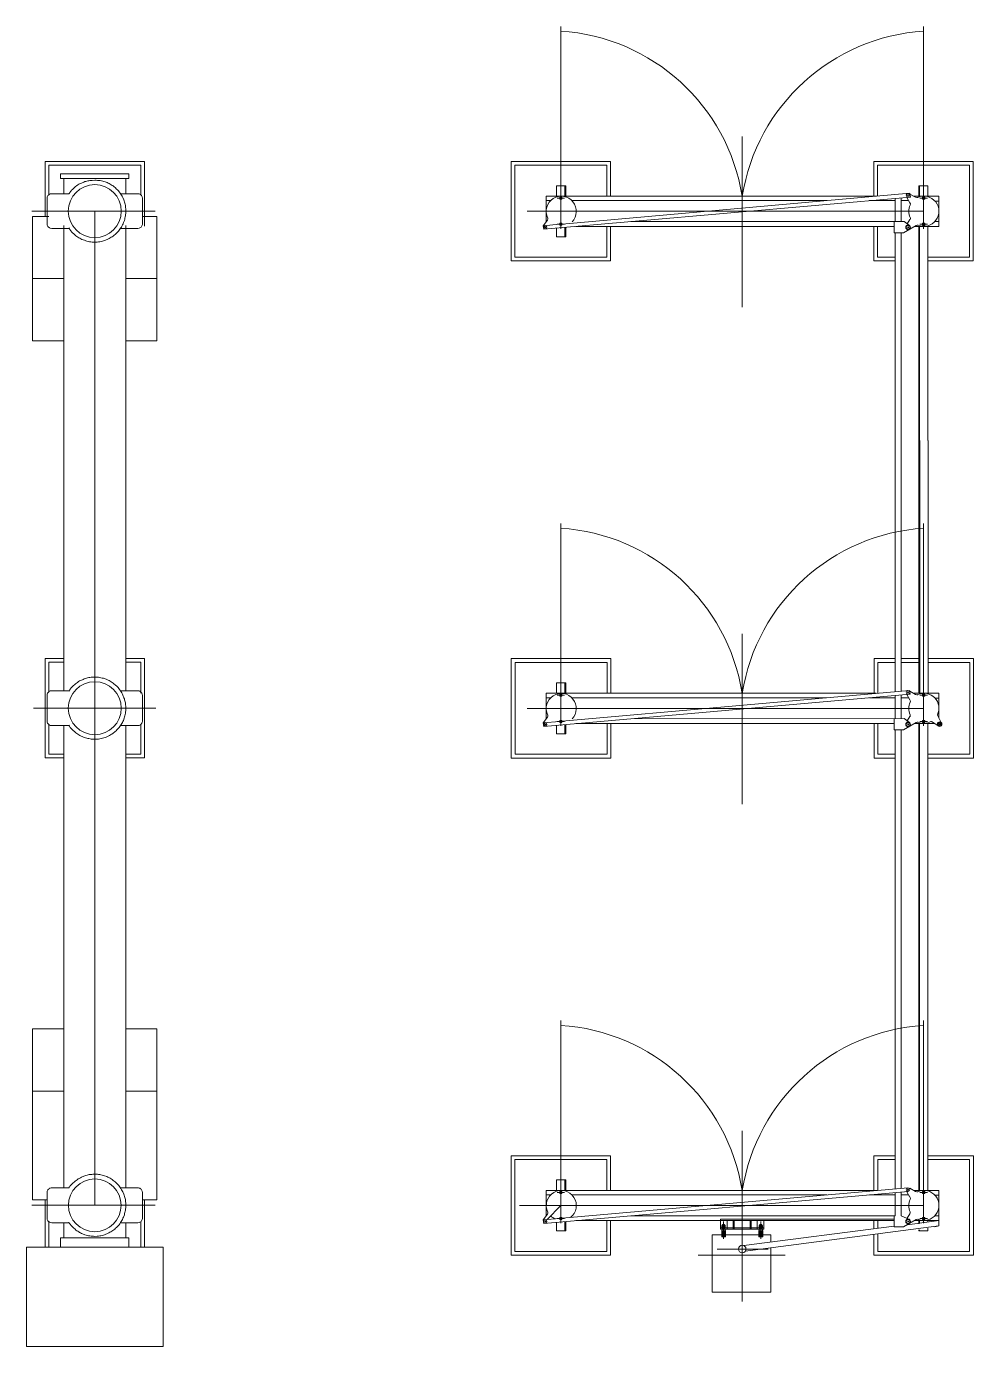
# Model space of a CAD drawing. Header units: metres. Extents: x 252 to 379, y 116 to 201.
# Drawn here: x 338.7 to 346.32, y 127.43 to 138.05 of the extents above; entities that cross this region are included whole.
import ezdxf

# ---------------------------------------------------------------- set-up
doc = ezdxf.new("R2010")
doc.units = ezdxf.units.M
doc.layers.add('KOMPONENTE', color=7, linetype='Continuous', lineweight=5)
doc.layers.add('L-STRUCTUR_SET_A', color=94, linetype='Continuous', lineweight=9)

# ---------------------------------------------------------------- blocks, each defined once
blk = doc.blocks.new('set_2s_1d')
at = {"color": 1, "lineweight": 0}
for p, q in [((24.226, -21.199), (24.226, -21.236)), ((24.776, -21.199), (24.226, -21.199)), ((24.776, -21.236), (24.226, -21.236)), ((24.251, -21.359), (24.251, -21.236)), ((24.251, -21.236), (24.751, -21.236)), ((24.751, -21.236), (24.751, -21.359)), ((24.776, -21.199), (24.776, -21.236)), ((24.297, -21.354), (24.3, -21.35)), ((24.3, -21.35), (24.303, -21.346)), ((24.303, -21.346), (24.306, -21.342)), ((24.306, -21.342), (24.309, -21.339)), ((24.309, -21.339), (24.312, -21.335)), ((24.312, -21.335), (24.315, -21.331)), ((24.315, -21.331), (24.322, -21.324)), ((24.322, -21.324), (24.33, -21.316)), ((24.33, -21.316), (24.338, -21.309)), ((24.338, -21.309), (24.346, -21.302)), ((24.346, -21.302), (24.355, -21.295)), ((24.355, -21.295), (24.364, -21.289)), ((24.364, -21.289), (24.374, -21.283)), ((24.374, -21.283), (24.383, -21.278)), ((24.383, -21.278), (24.393, -21.273)), ((24.393, -21.273), (24.412, -21.265)), ((24.412, -21.265), (24.42, -21.262)), ((24.42, -21.262), (24.428, -21.26)), ((24.428, -21.26), (24.436, -21.258)), ((24.436, -21.258), (24.445, -21.256)), ((24.445, -21.256), (24.453, -21.255)), ((24.453, -21.255), (24.462, -21.253)), ((24.462, -21.253), (24.472, -21.252)), ((24.472, -21.252), (24.481, -21.252)), ((24.481, -21.252), (24.501, -21.251)), ((24.501, -21.251), (24.512, -21.251)), ((24.512, -21.251), (24.523, -21.252)), ((24.523, -21.252), (24.534, -21.253)), ((24.534, -21.253), (24.545, -21.254)), ((24.545, -21.254), (24.555, -21.256)), ((24.555, -21.256), (24.565, -21.258)), ((24.565, -21.258), (24.575, -21.261)), ((24.575, -21.261), (24.584, -21.263)), ((24.584, -21.263), (24.602, -21.27)), ((24.602, -21.27), (24.61, -21.274)), ((24.61, -21.274), (24.618, -21.278)), ((24.618, -21.278), (24.626, -21.282)), ((24.626, -21.282), (24.634, -21.287)), ((24.634, -21.287), (24.641, -21.292)), ((24.641, -21.292), (24.649, -21.297)), ((24.649, -21.297), (24.656, -21.303)), ((24.656, -21.303), (24.664, -21.309)), ((24.664, -21.309), (24.677, -21.322)), ((24.677, -21.322), (24.685, -21.329)), ((24.685, -21.329), (24.691, -21.337)), ((24.691, -21.337), (24.698, -21.345)), ((24.698, -21.345), (24.704, -21.354)), ((24.119, -21.385), (24.117, -21.396)), ((24.117, -21.396), (24.117, -21.576)), ((24.121, -21.379), (24.119, -21.385)), ((24.124, -21.374), (24.121, -21.379)), ((24.128, -21.37), (24.124, -21.374)), ((24.133, -21.366), (24.128, -21.37)), ((24.138, -21.362), (24.133, -21.366)), ((24.143, -21.36), (24.138, -21.362)), ((24.149, -21.359), (24.143, -21.36)), ((24.155, -21.359), (24.149, -21.359)), ((24.294, -21.359), (24.155, -21.359)), ((24.291, -21.362), (24.294, -21.358)), ((24.294, -21.358), (24.297, -21.354)), ((24.704, -21.354), (24.71, -21.362)), ((24.708, -21.359), (24.847, -21.359)), ((24.71, -21.362), (24.716, -21.371)), ((24.716, -21.371), (24.721, -21.38)), ((24.721, -21.38), (24.726, -21.39)), ((24.726, -21.39), (24.734, -21.409)), ((24.734, -21.409), (24.737, -21.417)), ((24.737, -21.417), (24.74, -21.426)), ((24.74, -21.426), (24.743, -21.435)), ((24.743, -21.435), (24.745, -21.444)), ((24.745, -21.444), (24.747, -21.453)), ((24.747, -21.453), (24.748, -21.462)), ((24.847, -21.359), (24.852, -21.359)), ((24.852, -21.359), (24.858, -21.36)), ((24.858, -21.36), (24.864, -21.362)), ((24.864, -21.362), (24.869, -21.366)), ((24.869, -21.366), (24.874, -21.37)), ((24.874, -21.37), (24.878, -21.374)), ((24.878, -21.374), (24.881, -21.379)), ((24.881, -21.379), (24.883, -21.385)), ((24.883, -21.385), (24.885, -21.396)), ((24.885, -21.396), (24.885, -21.576)), ((23.995, -21.499), (24.986, -21.499)), ((24.001, -21.542), (24.001, -22.542)), ((24.001, -21.542), (24.001, -22.542)), ((24.132, -21.542), (24.001, -21.542)), ((24.117, -21.542), (24.001, -21.542)), ((24.744, -21.555), (24.742, -21.565)), ((24.746, -21.546), (24.744, -21.555)), ((24.748, -21.537), (24.746, -21.546)), ((24.748, -21.462), (24.749, -21.471)), ((24.749, -21.527), (24.748, -21.537)), ((24.749, -21.471), (24.75, -21.48)), ((24.75, -21.518), (24.749, -21.527)), ((24.75, -21.48), (24.751, -21.499)), ((24.751, -21.508), (24.75, -21.518)), ((24.751, -21.499), (24.751, -21.508)), ((24.885, -21.542), (25.001, -21.542)), ((25.001, -21.542), (25.001, -22.542)), ((24.117, -21.576), (24.117, -21.601)), ((24.117, -21.601), (24.117, -21.606)), ((24.117, -21.606), (24.119, -21.612)), ((24.119, -21.612), (24.121, -21.618)), ((24.121, -21.618), (24.124, -21.623)), ((24.124, -21.623), (24.128, -21.628)), ((24.128, -21.628), (24.133, -21.632)), ((24.133, -21.632), (24.138, -21.635)), ((24.138, -21.635), (24.143, -21.637)), ((24.143, -21.637), (24.155, -21.639)), ((24.155, -21.639), (24.294, -21.639)), ((24.251, -22.55), (24.251, -21.616)), ((24.297, -21.643), (24.291, -21.635)), ((24.299, -21.647), (24.297, -21.643)), ((24.302, -21.65), (24.299, -21.647)), ((24.305, -21.654), (24.302, -21.65)), ((24.308, -21.658), (24.305, -21.654)), ((24.311, -21.661), (24.308, -21.658)), ((24.314, -21.665), (24.311, -21.661)), ((24.317, -21.668), (24.314, -21.665)), ((24.32, -21.672), (24.317, -21.668)), ((24.691, -21.661), (24.677, -21.676)), ((24.697, -21.653), (24.691, -21.661)), ((24.703, -21.645), (24.697, -21.653)), ((24.709, -21.637), (24.703, -21.645)), ((24.847, -21.639), (24.708, -21.639)), ((24.715, -21.628), (24.709, -21.637)), ((24.72, -21.619), (24.715, -21.628)), ((24.724, -21.61), (24.72, -21.619)), ((24.729, -21.601), (24.724, -21.61)), ((24.733, -21.592), (24.729, -21.601)), ((24.739, -21.574), (24.733, -21.592)), ((24.742, -21.565), (24.739, -21.574)), ((24.751, -21.616), (24.751, -25.359)), ((24.858, -21.637), (24.847, -21.639)), ((24.864, -21.635), (24.858, -21.637)), ((24.869, -21.632), (24.864, -21.635)), ((24.874, -21.628), (24.869, -21.632)), ((24.878, -21.623), (24.874, -21.628)), ((24.881, -21.618), (24.878, -21.623)), ((24.883, -21.612), (24.881, -21.618)), ((24.884, -21.606), (24.883, -21.612)), ((24.885, -21.601), (24.884, -21.606)), ((24.885, -21.576), (24.885, -21.601)), ((24.334, -21.685), (24.32, -21.672)), ((24.341, -21.691), (24.334, -21.685)), ((24.349, -21.697), (24.341, -21.691)), ((24.357, -21.703), (24.349, -21.697)), ((24.365, -21.708), (24.357, -21.703)), ((24.373, -21.713), (24.365, -21.708)), ((24.381, -21.718), (24.373, -21.713)), ((24.39, -21.723), (24.381, -21.718)), ((24.398, -21.727), (24.39, -21.723)), ((24.418, -21.734), (24.398, -21.727)), ((24.428, -21.738), (24.418, -21.734)), ((24.438, -21.741), (24.428, -21.738)), ((24.448, -21.743), (24.438, -21.741)), ((24.459, -21.745), (24.448, -21.743)), ((24.469, -21.747), (24.459, -21.745)), ((24.48, -21.748), (24.469, -21.747)), ((24.49, -21.748), (24.48, -21.748)), ((24.501, -21.749), (24.49, -21.748)), ((24.521, -21.748), (24.501, -21.749)), ((24.532, -21.747), (24.521, -21.748)), ((24.542, -21.745), (24.532, -21.747)), ((24.552, -21.743), (24.542, -21.745)), ((24.562, -21.741), (24.552, -21.743)), ((24.572, -21.738), (24.562, -21.741)), ((24.582, -21.735), (24.572, -21.738)), ((24.592, -21.731), (24.582, -21.735)), ((24.602, -21.727), (24.592, -21.731)), ((24.618, -21.719), (24.602, -21.727)), ((24.626, -21.715), (24.618, -21.719)), ((24.634, -21.71), (24.626, -21.715)), ((24.642, -21.705), (24.634, -21.71)), ((24.649, -21.7), (24.642, -21.705)), ((24.656, -21.694), (24.649, -21.7)), ((24.664, -21.688), (24.656, -21.694)), ((24.67, -21.682), (24.664, -21.688)), ((24.677, -21.676), (24.67, -21.682)), ((24.001, -22.042), (24.251, -22.042)), ((24.751, -22.042), (25.001, -22.042)), ((24.001, -22.542), (24.251, -22.542)), ((24.001, -22.542), (24.251, -22.542)), ((24.251, -25.359), (24.251, -22.55)), ((25.001, -22.542), (24.751, -22.542)), ((24.37, -25.285), (24.379, -25.28)), ((24.379, -25.28), (24.388, -25.275)), ((24.388, -25.275), (24.407, -25.267)), ((24.407, -25.267), (24.416, -25.263)), ((24.416, -25.263), (24.425, -25.26)), ((24.425, -25.26), (24.434, -25.258)), ((24.434, -25.258), (24.443, -25.255)), ((24.443, -25.255), (24.453, -25.253)), ((24.453, -25.253), (24.462, -25.251)), ((24.462, -25.251), (24.472, -25.25)), ((24.472, -25.25), (24.482, -25.249)), ((24.482, -25.249), (24.501, -25.249)), ((24.501, -25.249), (24.511, -25.249)), ((24.511, -25.249), (24.521, -25.249)), ((24.521, -25.249), (24.531, -25.25)), ((24.531, -25.25), (24.541, -25.252)), ((24.541, -25.252), (24.551, -25.254)), ((24.551, -25.254), (24.56, -25.256)), ((24.56, -25.256), (24.57, -25.258)), ((24.57, -25.258), (24.58, -25.261)), ((24.58, -25.261), (24.598, -25.268)), ((24.598, -25.268), (24.608, -25.272)), ((24.608, -25.272), (24.617, -25.277)), ((24.617, -25.277), (24.625, -25.282)), ((24.625, -25.282), (24.634, -25.287)), ((24.119, -25.385), (24.117, -25.396)), ((24.121, -25.379), (24.119, -25.385)), ((24.124, -25.374), (24.121, -25.379)), ((24.128, -25.37), (24.124, -25.374)), ((24.133, -25.366), (24.128, -25.37)), ((24.138, -25.362), (24.133, -25.366)), ((24.143, -25.36), (24.138, -25.362)), ((24.149, -25.359), (24.143, -25.36)), ((24.155, -25.359), (24.149, -25.359)), ((24.294, -25.359), (24.155, -25.359)), ((24.291, -25.362), (24.294, -25.358)), ((24.294, -25.358), (24.297, -25.354)), ((24.297, -25.354), (24.3, -25.35)), ((24.3, -25.35), (24.303, -25.346)), ((24.303, -25.346), (24.306, -25.342)), ((24.306, -25.342), (24.309, -25.338)), ((24.309, -25.338), (24.312, -25.335)), ((24.312, -25.335), (24.315, -25.331)), ((24.315, -25.331), (24.322, -25.324)), ((24.322, -25.324), (24.329, -25.317)), ((24.329, -25.317), (24.337, -25.31)), ((24.337, -25.31), (24.345, -25.303)), ((24.345, -25.303), (24.353, -25.297)), ((24.353, -25.297), (24.361, -25.291)), ((24.361, -25.291), (24.37, -25.285)), ((24.634, -25.287), (24.642, -25.292)), ((24.642, -25.292), (24.65, -25.298)), ((24.65, -25.298), (24.658, -25.305)), ((24.658, -25.305), (24.666, -25.311)), ((24.666, -25.311), (24.68, -25.325)), ((24.68, -25.325), (24.688, -25.333)), ((24.688, -25.333), (24.695, -25.341)), ((24.695, -25.341), (24.701, -25.349)), ((24.701, -25.349), (24.707, -25.358)), ((24.707, -25.358), (24.713, -25.367)), ((24.708, -25.359), (24.847, -25.359)), ((24.713, -25.367), (24.719, -25.376)), ((24.719, -25.376), (24.724, -25.385)), ((24.724, -25.385), (24.728, -25.395)), ((24.847, -25.359), (24.852, -25.359)), ((24.852, -25.359), (24.858, -25.36)), ((24.858, -25.36), (24.864, -25.362)), ((24.864, -25.362), (24.869, -25.366)), ((24.869, -25.366), (24.874, -25.37)), ((24.874, -25.37), (24.878, -25.374)), ((24.878, -25.374), (24.881, -25.379)), ((24.881, -25.379), (24.883, -25.385)), ((24.883, -25.385), (24.885, -25.396)), ((24.117, -25.396), (24.117, -25.576)), ((24.728, -25.395), (24.736, -25.415)), ((24.736, -25.415), (24.739, -25.423)), ((24.739, -25.423), (24.741, -25.431)), ((24.741, -25.431), (24.744, -25.439)), ((24.744, -25.439), (24.746, -25.448)), ((24.746, -25.448), (24.747, -25.456)), ((24.747, -25.456), (24.748, -25.465)), ((24.748, -25.465), (24.749, -25.473)), ((24.749, -25.473), (24.75, -25.482)), ((24.75, -25.482), (24.751, -25.499)), ((24.885, -25.396), (24.885, -25.576)), ((24.993, -25.499), (24.008, -25.499)), ((24.117, -25.576), (24.117, -25.601)), ((24.731, -25.597), (24.727, -25.605)), ((24.738, -25.578), (24.731, -25.597)), ((24.741, -25.568), (24.738, -25.578)), ((24.743, -25.559), (24.741, -25.568)), ((24.746, -25.549), (24.743, -25.559)), ((24.747, -25.539), (24.746, -25.549)), ((24.749, -25.529), (24.747, -25.539)), ((24.75, -25.519), (24.749, -25.529)), ((24.751, -25.509), (24.75, -25.519)), ((24.751, -25.499), (24.751, -25.509)), ((24.885, -25.576), (24.885, -25.601)), ((24.117, -25.601), (24.117, -25.606)), ((24.117, -25.606), (24.119, -25.612)), ((24.119, -25.612), (24.121, -25.618)), ((24.121, -25.618), (24.124, -25.623)), ((24.124, -25.623), (24.128, -25.628)), ((24.128, -25.628), (24.133, -25.632)), ((24.133, -25.632), (24.138, -25.635)), ((24.138, -25.635), (24.143, -25.637)), ((24.143, -25.637), (24.155, -25.639)), ((24.155, -25.639), (24.294, -25.639)), ((24.251, -29.359), (24.251, -25.639)), ((24.297, -25.644), (24.291, -25.635)), ((24.301, -25.648), (24.297, -25.644)), ((24.304, -25.653), (24.301, -25.648)), ((24.307, -25.657), (24.304, -25.653)), ((24.311, -25.661), (24.307, -25.657)), ((24.314, -25.665), (24.311, -25.661)), ((24.318, -25.669), (24.314, -25.665)), ((24.321, -25.673), (24.318, -25.669)), ((24.325, -25.676), (24.321, -25.673)), ((24.34, -25.69), (24.325, -25.676)), ((24.348, -25.696), (24.34, -25.69)), ((24.356, -25.702), (24.348, -25.696)), ((24.364, -25.708), (24.356, -25.702)), ((24.644, -25.704), (24.636, -25.709)), ((24.651, -25.698), (24.644, -25.704)), ((24.659, -25.692), (24.651, -25.698)), ((24.666, -25.686), (24.659, -25.692)), ((24.672, -25.68), (24.666, -25.686)), ((24.679, -25.674), (24.672, -25.68)), ((24.692, -25.66), (24.679, -25.674)), ((24.697, -25.653), (24.692, -25.66)), ((24.703, -25.645), (24.697, -25.653)), ((24.708, -25.638), (24.703, -25.645)), ((24.713, -25.63), (24.708, -25.638)), ((24.847, -25.639), (24.708, -25.639)), ((24.718, -25.622), (24.713, -25.63)), ((24.723, -25.614), (24.718, -25.622)), ((24.727, -25.605), (24.723, -25.614)), ((24.751, -25.639), (24.751, -26.484)), ((24.858, -25.637), (24.847, -25.639)), ((24.864, -25.635), (24.858, -25.637)), ((24.869, -25.632), (24.864, -25.635)), ((24.874, -25.628), (24.869, -25.632)), ((24.878, -25.623), (24.874, -25.628)), ((24.881, -25.618), (24.878, -25.623)), ((24.883, -25.612), (24.881, -25.618)), ((24.884, -25.606), (24.883, -25.612)), ((24.885, -25.601), (24.884, -25.606)), ((24.373, -25.713), (24.364, -25.708)), ((24.382, -25.718), (24.373, -25.713)), ((24.391, -25.723), (24.382, -25.718)), ((24.4, -25.727), (24.391, -25.723)), ((24.409, -25.731), (24.4, -25.727)), ((24.427, -25.737), (24.409, -25.731)), ((24.436, -25.74), (24.427, -25.737)), ((24.445, -25.742), (24.436, -25.74)), ((24.454, -25.744), (24.445, -25.742)), ((24.463, -25.746), (24.454, -25.744)), ((24.473, -25.747), (24.463, -25.746)), ((24.482, -25.748), (24.473, -25.747)), ((24.491, -25.748), (24.482, -25.748)), ((24.501, -25.749), (24.491, -25.748)), ((24.522, -25.748), (24.501, -25.749)), ((24.532, -25.747), (24.522, -25.748)), ((24.543, -25.745), (24.532, -25.747)), ((24.553, -25.743), (24.543, -25.745)), ((24.564, -25.741), (24.553, -25.743)), ((24.574, -25.738), (24.564, -25.741)), ((24.584, -25.734), (24.574, -25.738)), ((24.594, -25.731), (24.584, -25.734)), ((24.603, -25.726), (24.594, -25.731)), ((24.62, -25.718), (24.603, -25.726)), ((24.628, -25.714), (24.62, -25.718)), ((24.636, -25.709), (24.628, -25.714)), ((24.751, -26.484), (24.751, -29.359)), ((24.001, -28.08), (24.251, -28.08)), ((24.001, -29.455), (24.001, -28.08)), ((24.751, -28.08), (25.001, -28.08)), ((25.001, -28.08), (25.001, -29.455)), ((24.501, -28.639), (24.501, -28.515)), ((24.001, -28.58), (24.251, -28.58)), ((24.751, -28.58), (25.001, -28.58)), ((24.314, -29.332), (24.327, -29.319)), ((24.327, -29.319), (24.335, -29.312)), ((24.335, -29.312), (24.342, -29.305)), ((24.342, -29.305), (24.35, -29.299)), ((24.35, -29.299), (24.358, -29.293)), ((24.358, -29.293), (24.367, -29.287)), ((24.367, -29.287), (24.376, -29.282)), ((24.376, -29.282), (24.385, -29.277)), ((24.385, -29.277), (24.394, -29.273)), ((24.394, -29.273), (24.412, -29.265)), ((24.412, -29.265), (24.421, -29.262)), ((24.421, -29.262), (24.43, -29.259)), ((24.43, -29.259), (24.439, -29.256)), ((24.439, -29.256), (24.448, -29.254)), ((24.448, -29.254), (24.457, -29.252)), ((24.457, -29.252), (24.466, -29.251)), ((24.466, -29.251), (24.476, -29.25)), ((24.476, -29.25), (24.485, -29.249)), ((24.485, -29.249), (24.504, -29.248)), ((24.504, -29.248), (24.513, -29.248)), ((24.513, -29.248), (24.523, -29.249)), ((24.523, -29.249), (24.532, -29.25)), ((24.532, -29.25), (24.542, -29.252)), ((24.542, -29.252), (24.551, -29.254)), ((24.551, -29.254), (24.561, -29.256)), ((24.561, -29.256), (24.57, -29.258)), ((24.57, -29.258), (24.579, -29.261)), ((24.579, -29.261), (24.597, -29.268)), ((24.597, -29.268), (24.606, -29.272)), ((24.606, -29.272), (24.615, -29.276)), ((24.615, -29.276), (24.624, -29.281)), ((24.624, -29.281), (24.633, -29.286)), ((24.633, -29.286), (24.642, -29.292)), ((24.642, -29.292), (24.65, -29.298)), ((24.65, -29.298), (24.658, -29.304)), ((24.658, -29.304), (24.666, -29.311)), ((24.666, -29.311), (24.68, -29.325)), ((24.119, -29.385), (24.117, -29.396)), ((24.117, -29.396), (24.117, -29.576)), ((24.121, -29.379), (24.119, -29.385)), ((24.124, -29.374), (24.121, -29.379)), ((24.128, -29.37), (24.124, -29.374)), ((24.133, -29.365), (24.128, -29.37)), ((24.138, -29.362), (24.133, -29.365)), ((24.143, -29.36), (24.138, -29.362)), ((24.149, -29.359), (24.143, -29.36)), ((24.155, -29.359), (24.149, -29.359)), ((24.294, -29.359), (24.155, -29.359)), ((24.291, -29.36), (24.292, -29.358)), ((24.291, -29.362), (24.291, -29.36)), ((24.292, -29.358), (24.294, -29.355)), ((24.294, -29.355), (24.296, -29.351)), ((24.296, -29.351), (24.3, -29.347)), ((24.3, -29.347), (24.304, -29.343)), ((24.304, -29.343), (24.308, -29.338)), ((24.308, -29.338), (24.314, -29.332)), ((24.68, -29.325), (24.687, -29.332)), ((24.687, -29.332), (24.694, -29.34)), ((24.694, -29.34), (24.7, -29.348)), ((24.7, -29.348), (24.706, -29.356)), ((24.706, -29.356), (24.712, -29.364)), ((24.708, -29.359), (24.847, -29.359)), ((24.712, -29.364), (24.717, -29.373)), ((24.717, -29.373), (24.722, -29.382)), ((24.722, -29.382), (24.727, -29.391)), ((24.727, -29.391), (24.734, -29.41)), ((24.734, -29.41), (24.738, -29.418)), ((24.738, -29.418), (24.74, -29.427)), ((24.847, -29.359), (24.852, -29.359)), ((24.852, -29.359), (24.858, -29.36)), ((24.858, -29.36), (24.864, -29.362)), ((24.864, -29.362), (24.869, -29.365)), ((24.869, -29.365), (24.874, -29.37)), ((24.874, -29.37), (24.878, -29.374)), ((24.878, -29.374), (24.881, -29.379)), ((24.881, -29.379), (24.883, -29.385)), ((24.883, -29.385), (24.885, -29.396)), ((24.885, -29.396), (24.885, -29.576)), ((24.986, -29.499), (23.995, -29.499)), ((24.117, -29.455), (24.001, -29.455)), ((24.74, -29.427), (24.743, -29.436)), ((24.743, -29.436), (24.745, -29.444)), ((24.745, -29.444), (24.747, -29.453)), ((24.747, -29.453), (24.748, -29.462)), ((24.748, -29.462), (24.749, -29.471)), ((24.749, -29.528), (24.748, -29.537)), ((24.749, -29.471), (24.75, -29.48)), ((24.75, -29.518), (24.749, -29.528)), ((24.75, -29.48), (24.751, -29.499)), ((24.751, -29.508), (24.75, -29.518)), ((24.751, -29.499), (24.751, -29.508)), ((25.001, -29.455), (24.885, -29.455)), ((24.117, -29.576), (24.117, -29.601)), ((24.117, -29.601), (24.117, -29.606)), ((24.117, -29.606), (24.119, -29.612)), ((24.119, -29.612), (24.121, -29.618)), ((24.121, -29.618), (24.124, -29.623)), ((24.124, -29.623), (24.128, -29.628)), ((24.128, -29.628), (24.133, -29.632)), ((24.133, -29.632), (24.138, -29.635)), ((24.138, -29.635), (24.143, -29.637)), ((24.143, -29.637), (24.155, -29.639)), ((24.298, -29.645), (24.291, -29.635)), ((24.713, -29.63), (24.708, -29.638)), ((24.719, -29.621), (24.713, -29.63)), ((24.723, -29.612), (24.719, -29.621)), ((24.728, -29.603), (24.723, -29.612)), ((24.732, -29.594), (24.728, -29.603)), ((24.739, -29.576), (24.732, -29.594)), ((24.741, -29.566), (24.739, -29.576)), ((24.744, -29.557), (24.741, -29.566)), ((24.746, -29.547), (24.744, -29.557)), ((24.748, -29.537), (24.746, -29.547)), ((24.858, -29.637), (24.847, -29.639)), ((24.864, -29.635), (24.858, -29.637)), ((24.869, -29.632), (24.864, -29.635)), ((24.874, -29.628), (24.869, -29.632)), ((24.878, -29.623), (24.874, -29.628)), ((24.881, -29.618), (24.878, -29.623)), ((24.883, -29.612), (24.881, -29.618)), ((24.884, -29.606), (24.883, -29.612)), ((24.885, -29.601), (24.884, -29.606)), ((24.885, -29.576), (24.885, -29.601)), ((24.155, -29.639), (24.294, -29.639)), ((24.251, -29.639), (24.251, -29.761)), ((24.302, -29.65), (24.298, -29.645)), ((24.305, -29.654), (24.302, -29.65)), ((24.309, -29.659), (24.305, -29.654)), ((24.313, -29.663), (24.309, -29.659)), ((24.317, -29.668), (24.313, -29.663)), ((24.321, -29.672), (24.317, -29.668)), ((24.325, -29.676), (24.321, -29.672)), ((24.329, -29.68), (24.325, -29.676)), ((24.342, -29.692), (24.329, -29.68)), ((24.349, -29.698), (24.342, -29.692)), ((24.357, -29.703), (24.349, -29.698)), ((24.364, -29.708), (24.357, -29.703)), ((24.372, -29.713), (24.364, -29.708)), ((24.379, -29.717), (24.372, -29.713)), ((24.387, -29.721), (24.379, -29.717)), ((24.395, -29.725), (24.387, -29.721)), ((24.403, -29.729), (24.395, -29.725)), ((24.422, -29.736), (24.403, -29.729)), ((24.432, -29.739), (24.422, -29.736)), ((24.441, -29.741), (24.432, -29.739)), ((24.451, -29.744), (24.441, -29.741)), ((24.461, -29.745), (24.451, -29.744)), ((24.551, -29.744), (24.541, -29.745)), ((24.56, -29.741), (24.551, -29.744)), ((24.57, -29.739), (24.56, -29.741)), ((24.58, -29.736), (24.57, -29.739)), ((24.589, -29.732), (24.58, -29.736)), ((24.598, -29.729), (24.589, -29.732)), ((24.615, -29.721), (24.598, -29.729)), ((24.623, -29.716), (24.615, -29.721)), ((24.631, -29.712), (24.623, -29.716)), ((24.639, -29.707), (24.631, -29.712)), ((24.647, -29.701), (24.639, -29.707)), ((24.655, -29.696), (24.647, -29.701)), ((24.662, -29.69), (24.655, -29.696)), ((24.669, -29.684), (24.662, -29.69)), ((24.676, -29.677), (24.669, -29.684)), ((24.689, -29.663), (24.676, -29.677)), ((24.696, -29.655), (24.689, -29.663)), ((24.702, -29.647), (24.696, -29.655)), ((24.708, -29.638), (24.702, -29.647)), ((24.847, -29.639), (24.708, -29.639)), ((24.751, -29.761), (24.751, -29.639)), ((24.226, -29.761), (24.226, -29.836)), ((24.776, -29.761), (24.226, -29.761)), ((24.251, -29.761), (24.751, -29.761)), ((24.471, -29.747), (24.461, -29.745)), ((24.481, -29.748), (24.471, -29.747)), ((24.491, -29.748), (24.481, -29.748)), ((24.501, -29.749), (24.491, -29.748)), ((24.521, -29.748), (24.501, -29.749)), ((24.531, -29.747), (24.521, -29.748)), ((24.541, -29.745), (24.531, -29.747)), ((24.776, -29.836), (24.776, -29.761))]:
    blk.add_line(p, q, dxfattribs=at)
at = {"color": 7, "lineweight": 0}
blk.add_line((24.501, -21.499), (24.501, -29.499), dxfattribs=at)
at = {"color": 1, "lineweight": 0, "elevation": 0.449}
blk.add_lwpolyline([(25.051, -29.836), (23.951, -29.836), (23.951, -30.636), (25.051, -30.636)], close=True, dxfattribs=at)
at = {"color": 1, "lineweight": 0}
for centre, radius in [((24.501, -21.499), 0.213), ((24.501, -25.499), 0.213), ((24.501, -29.499), 0.212)]:
    blk.add_circle(centre, radius, dxfattribs=at)
at = {"layer": 'KOMPONENTE', "color": 1}
for p, q in [((28.251, -21.642), (28.251, -20.013)), ((31.171, -21.642), (31.171, -20.013)), ((29.711, -22.272), (29.711, -21.131)), ((28.216, -21.295), (28.216, -21.379)), ((28.283, -21.295), (28.283, -21.379)), ((28.291, -21.295), (28.291, -21.379)), ((31.131, -21.295), (31.131, -21.379)), ((31.138, -21.295), (31.138, -21.379)), ((31.206, -21.295), (31.206, -21.379)), ((28.17, -21.415), (28.134, -21.415)), ((28.281, -21.395), (28.221, -21.395)), ((28.251, -21.36), (28.251, -21.425)), ((30.942, -21.397), (30.942, -21.583)), ((30.989, -21.583), (30.989, -21.392)), ((31.05, -21.415), (30.989, -21.415)), ((31.035, -21.39), (31.061, -21.432)), ((31.106, -21.388), (31.059, -21.362)), ((31.141, -21.395), (31.201, -21.395)), ((31.171, -21.355), (31.171, -21.42)), ((31.294, -21.418), (31.261, -21.418)), ((27.981, -21.5), (31.171, -21.5)), ((28.143, -21.572), (28.108, -21.617)), ((28.216, -21.636), (28.216, -21.705)), ((28.281, -21.605), (28.221, -21.605)), ((28.251, -21.575), (28.251, -21.635)), ((28.283, -21.63), (28.283, -21.705)), ((28.291, -21.63), (28.291, -21.705)), ((28.815, -21.584), (31.017, -21.584)), ((31.061, -21.567), (31.038, -21.601)), ((31.131, -21.622), (31.131, -22.862)), ((31.138, -21.622), (31.138, -23.344)), ((31.141, -21.605), (31.201, -21.605)), ((31.171, -21.575), (31.171, -21.635)), ((31.206, -21.622), (31.206, -23.344)), ((31.261, -21.583), (31.294, -21.583)), ((30.942, -21.673), (30.941, -23.072)), ((30.989, -22.864), (30.989, -21.673)), ((30.989, -25.362), (30.991, -22.864)), ((31.133, -22.862), (31.133, -25.379)), ((30.943, -23.072), (30.942, -25.366)), ((31.141, -23.344), (31.141, -25.379)), ((31.208, -23.344), (31.208, -25.379)), ((28.251, -25.642), (28.251, -24.013)), ((31.171, -25.642), (31.171, -24.013)), ((29.711, -26.272), (29.711, -25.131)), ((28.216, -25.379), (28.216, -25.295)), ((28.251, -25.365), (28.251, -25.425)), ((28.283, -25.379), (28.283, -25.295)), ((28.291, -25.379), (28.291, -25.295)), ((31.106, -25.388), (31.059, -25.362)), ((31.171, -25.365), (31.171, -25.425)), ((28.17, -25.415), (28.134, -25.415)), ((28.281, -25.395), (28.221, -25.395)), ((30.942, -25.397), (30.942, -25.403)), ((30.942, -25.402), (30.942, -25.583)), ((30.942, -25.403), (30.942, -25.583)), ((30.989, -25.396), (30.989, -25.392)), ((30.989, -25.583), (30.989, -25.395)), ((30.989, -25.583), (30.989, -25.396)), ((31.05, -25.415), (30.989, -25.415)), ((31.035, -25.39), (31.061, -25.432)), ((31.035, -25.39), (31.061, -25.432)), ((31.141, -25.395), (31.201, -25.395)), ((31.294, -25.418), (31.261, -25.418)), ((27.981, -25.5), (30.499, -25.5)), ((27.981, -25.5), (31.171, -25.5)), ((28.143, -25.572), (28.108, -25.617)), ((28.251, -25.575), (28.251, -25.635)), ((28.311, -25.5), (28.266, -25.5)), ((28.815, -25.584), (31.014, -25.583)), ((31.061, -25.567), (31.038, -25.601)), ((31.171, -25.575), (31.171, -25.635)), ((31.316, -25.619), (31.282, -25.555)), ((28.216, -25.636), (28.216, -25.705)), ((28.281, -25.605), (28.221, -25.605)), ((28.283, -25.63), (28.283, -25.705)), ((28.291, -25.629), (28.291, -25.705)), ((30.942, -25.673), (30.942, -29.366)), ((30.989, -29.362), (30.989, -25.673)), ((31.131, -25.622), (31.131, -29.379)), ((31.138, -25.622), (31.138, -29.379)), ((31.141, -25.605), (31.201, -25.605)), ((31.206, -25.622), (31.206, -29.379)), ((31.292, -25.643), (31.233, -25.607)), ((28.251, -29.642), (28.251, -28.013)), ((31.171, -29.642), (31.171, -28.013)), ((31.171, -29.642), (31.171, -28.7)), ((29.711, -30.272), (29.711, -29.131)), ((28.216, -29.379), (28.216, -29.295)), ((28.283, -29.379), (28.283, -29.295)), ((28.291, -29.379), (28.291, -29.295)), ((28.17, -29.415), (28.134, -29.415)), ((28.281, -29.395), (28.221, -29.395)), ((28.251, -29.425), (28.251, -29.365)), ((30.942, -29.397), (30.942, -29.583)), ((30.989, -29.415), (30.989, -29.393)), ((30.989, -29.583), (30.989, -29.393)), ((31.05, -29.415), (30.989, -29.415)), ((31.035, -29.39), (31.061, -29.432)), ((31.106, -29.388), (31.059, -29.362)), ((31.141, -29.395), (31.201, -29.395)), ((31.171, -29.425), (31.171, -29.365)), ((31.294, -29.418), (31.261, -29.418)), ((27.918, -29.5), (31.171, -29.5)), ((28.251, -29.5), (28.141, -29.612)), ((28.143, -29.571), (28.108, -29.617)), ((28.216, -29.636), (28.216, -29.705)), ((28.281, -29.605), (28.221, -29.605)), ((28.251, -29.638), (28.251, -29.573)), ((28.283, -29.63), (28.283, -29.705)), ((28.291, -29.629), (28.291, -29.705)), ((28.816, -29.583), (30.942, -29.583)), ((29.536, -29.61), (29.536, -29.69)), ((29.591, -29.61), (29.536, -29.61)), ((29.561, -29.63), (29.561, -29.769)), ((29.646, -29.61), (29.591, -29.61)), ((29.591, -29.622), (29.591, -29.69)), ((29.638, -29.622), (29.638, -29.69)), ((29.776, -29.61), (29.646, -29.61)), ((29.646, -29.622), (29.646, -29.69)), ((29.776, -29.61), (29.831, -29.61)), ((29.776, -29.622), (29.776, -29.69)), ((29.783, -29.622), (29.783, -29.69)), ((29.831, -29.61), (30.935, -29.61)), ((29.831, -29.622), (29.831, -29.69)), ((29.861, -29.63), (29.861, -29.769)), ((29.886, -29.622), (29.886, -29.69)), ((31.061, -29.567), (31.038, -29.601)), ((31.04, -29.655), (31.294, -29.622)), ((31.131, -29.622), (31.131, -29.647)), ((31.138, -29.622), (31.138, -29.645)), ((31.141, -29.605), (31.201, -29.605)), ((31.171, -29.64), (31.171, -29.575)), ((31.206, -29.622), (31.206, -29.632)), ((31.261, -29.583), (31.294, -29.583)), ((31.294, -29.665), (31.294, -29.622)), ((29.886, -29.681), (29.536, -29.681)), ((29.886, -29.69), (29.536, -29.69)), ((29.55, -29.691), (29.55, -29.682)), ((29.556, -29.661), (29.556, -29.67)), ((29.556, -29.672), (29.556, -29.681)), ((29.557, -29.691), (29.557, -29.682)), ((29.565, -29.691), (29.565, -29.682)), ((29.567, -29.661), (29.567, -29.67)), ((29.567, -29.672), (29.567, -29.681)), ((29.572, -29.691), (29.572, -29.682)), ((29.723, -29.823), (30.935, -29.668)), ((31.294, -29.665), (29.735, -29.868)), ((29.85, -29.691), (29.85, -29.682)), ((29.856, -29.661), (29.856, -29.67)), ((29.856, -29.672), (29.856, -29.681)), ((29.857, -29.691), (29.857, -29.682)), ((29.865, -29.691), (29.865, -29.682)), ((29.867, -29.661), (29.867, -29.67)), ((29.867, -29.672), (29.867, -29.681)), ((29.872, -29.691), (29.872, -29.682)), ((31.131, -29.697), (31.131, -29.705)), ((31.138, -29.695), (31.138, -29.705)), ((31.206, -29.682), (31.206, -29.705)), ((31.262, -29.671), (31.294, -29.665)), ((29.921, -29.851), (29.51, -29.851))]:
    blk.add_line(p, q, dxfattribs=at)
for points in [[(29.711, -20.9), (29.711, -21.6)], [(28.291, -21.295), (28.216, -21.295)], [(31.206, -21.295), (31.131, -21.295)], [(31.06, -21.356), (31.064, -21.386), (28.115, -21.645), (28.108, -21.617), (28.241, -21.605)], [(30.792, -21.379), (28.134, -21.379), (28.134, -21.584)], [(28.262, -21.604), (31.06, -21.356)], [(30.391, -21.415), (28.341, -21.415)], [(30.844, -21.415), (30.733, -21.415)], [(30.942, -21.415), (30.844, -21.415)], [(31.095, -21.622), (31.294, -21.622), (31.294, -21.379), (31.089, -21.379)], [(28.373, -21.623), (30.937, -21.623)], [(30.935, -21.583), (30.935, -21.673), (31.009, -21.673), (31.11, -21.614)], [(31.014, -21.583), (31.057, -21.614)], [(28.291, -21.705), (28.216, -21.705)], [(29.711, -24.9), (29.711, -25.6)], [(31.058, -25.356), (31.062, -25.386), (28.115, -25.645), (28.108, -25.617), (28.24, -25.605)], [(30.79, -25.379), (28.134, -25.379), (28.134, -25.584)], [(28.291, -25.295), (28.216, -25.295)], [(28.262, -25.604), (31.058, -25.356)], [(31.294, -25.578), (31.294, -25.379), (31.089, -25.379)], [(30.39, -25.415), (28.341, -25.415)], [(30.844, -25.415), (30.734, -25.415)], [(30.942, -25.415), (30.844, -25.415)], [(30.935, -25.583), (30.935, -25.673), (31.009, -25.673), (31.11, -25.614)], [(31.014, -25.583), (31.057, -25.614)], [(28.291, -25.705), (28.216, -25.705)], [(28.373, -25.623), (30.935, -25.623)], [(31.095, -25.622), (31.258, -25.622)], [(29.711, -28.9), (29.711, -29.6)], [(28.291, -29.295), (28.216, -29.295)], [(31.043, -29.357), (31.047, -29.387), (28.115, -29.645), (28.108, -29.617), (28.24, -29.605)], [(28.134, -29.5), (28.134, -29.379), (29.869, -29.379)], [(30.798, -29.379), (28.134, -29.379), (28.134, -29.583)], [(28.262, -29.603), (31.043, -29.357)], [(30.391, -29.415), (28.341, -29.415)], [(30.844, -29.415), (30.735, -29.415)], [(30.942, -29.415), (30.844, -29.415)], [(31.095, -29.622), (31.294, -29.622), (31.294, -29.379), (31.089, -29.379)], [(28.373, -29.622), (30.935, -29.622)], [(29.711, -29.55), (29.711, -30.25)], [(30.935, -29.583), (30.935, -29.673), (31.009, -29.673), (31.11, -29.613)], [(30.989, -29.583), (31.057, -29.614)], [(28.291, -29.705), (28.216, -29.705)], [(29.942, -29.779), (29.942, -29.736), (29.469, -29.736), (29.469, -30.199), (29.942, -30.199), (29.942, -29.841)], [(29.547, -29.67), (29.547, -29.661)], [(29.547, -29.681), (29.547, -29.672)], [(29.55, -29.682), (29.572, -29.682)], [(29.551, -29.66), (29.571, -29.66)], [(29.551, -29.671), (29.571, -29.671)], [(29.551, -29.671), (29.571, -29.671)], [(29.56, -29.67), (29.56, -29.661)], [(29.56, -29.681), (29.56, -29.672)], [(29.575, -29.67), (29.575, -29.661)], [(29.575, -29.681), (29.575, -29.672)], [(29.847, -29.67), (29.847, -29.661)], [(29.847, -29.681), (29.847, -29.672)], [(29.85, -29.682), (29.872, -29.682)], [(29.851, -29.66), (29.871, -29.66)], [(29.851, -29.671), (29.871, -29.671)], [(29.851, -29.671), (29.871, -29.671)], [(29.86, -29.67), (29.86, -29.661)], [(29.86, -29.681), (29.86, -29.672)], [(29.875, -29.67), (29.875, -29.661)], [(29.875, -29.681), (29.875, -29.672)], [(31.206, -29.705), (31.131, -29.705)], [(29.942, -29.795), (29.942, -29.779)], [(29.356, -29.9), (30.056, -29.9)]]:
    blk.add_lwpolyline(points, dxfattribs=at)
for points in [[(29.546, -29.704), (29.55, -29.691), (29.572, -29.691), (29.576, -29.704)], [(29.546, -29.704), (29.546, -29.753), (29.576, -29.753), (29.576, -29.704)], [(29.55, -29.71), (29.55, -29.749), (29.555, -29.749), (29.555, -29.71)], [(29.572, -29.71), (29.572, -29.749), (29.566, -29.749), (29.566, -29.71)], [(29.846, -29.704), (29.85, -29.691), (29.872, -29.691), (29.876, -29.704)], [(29.846, -29.704), (29.846, -29.753), (29.876, -29.753), (29.876, -29.704)], [(29.85, -29.71), (29.85, -29.749), (29.855, -29.749), (29.855, -29.71)], [(29.872, -29.71), (29.872, -29.749), (29.866, -29.749), (29.866, -29.71)]]:
    blk.add_lwpolyline(points, close=True, dxfattribs=at)
for points in [[(29.551, -29.66), (29.551, -29.658, -0.414214), (29.555, -29.654), (29.566, -29.654, -0.414214), (29.57, -29.658), (29.57, -29.66)], [(29.851, -29.66), (29.851, -29.658, -0.414214), (29.855, -29.654), (29.866, -29.654, -0.414214), (29.87, -29.658), (29.87, -29.66)]]:
    blk.add_lwpolyline(points, format="xyb", close=True, dxfattribs=at)
for centre, radius in [((28.251, -21.395), 0.011), ((31.045, -21.372), 0.0149), ((31.045, -21.372), 0.00347), ((31.171, -21.395), 0.011), ((28.126, -21.629), 0.0137), ((28.126, -21.629), 0.00347), ((28.251, -21.605), 0.011), ((31.046, -21.629), 0.0188), ((31.046, -21.629), 0.0149), ((31.046, -21.629), 0.00347), ((31.171, -21.605), 0.011), ((28.251, -25.395), 0.011), ((31.045, -25.372), 0.0149), ((31.045, -25.372), 0.00347), ((31.171, -25.395), 0.011), ((28.251, -25.605), 0.011), ((31.171, -25.605), 0.011), ((28.126, -25.629), 0.0137), ((28.126, -25.629), 0.00347), ((31.046, -25.629), 0.0188), ((31.046, -25.629), 0.0149), ((31.046, -25.629), 0.00347), ((31.3, -25.627), 0.0181), ((31.3, -25.627), 0.0122), ((31.3, -25.627), 0.00385), ((28.251, -29.395), 0.011), ((31.045, -29.372), 0.0149), ((31.045, -29.372), 0.00347), ((31.171, -29.395), 0.011), ((28.126, -29.629), 0.0137), ((28.126, -29.629), 0.00347), ((28.251, -29.605), 0.011), ((31.046, -29.629), 0.0188), ((31.046, -29.629), 0.0149), ((31.046, -29.629), 0.00347), ((31.171, -29.605), 0.011), ((29.711, -29.851), 0.0303)]:
    blk.add_circle(centre, radius, dxfattribs=at)
for centre, radius, start, end in [((28.151, -21.627), 1.579, 9.0214, 86.3827), ((31.271, -21.627), 1.579, 93.6173, 170.9786), ((28.255, -21.501), 0.121, 315.7119, 205.0789), ((31.173, -21.5), 0.121, 155.88, 205.0147), ((31.043, -21.443), 0.021, 337.9759, 31.0904), ((31.117, -21.368), 0.0226, 242.0848, 289.5903), ((31.173, -21.5), 0.121, 247.2448, 113.8398), ((28.129, -21.56), 0.0188, 322.2053, 25.0789), ((31.044, -21.557), 0.02, 329.5265, 23.9199), ((31.12, -21.63), 0.0191, 65.3962, 121.3052), ((28.151, -25.627), 1.579, 9.0214, 86.3827), ((31.271, -25.627), 1.579, 93.6173, 170.9786), ((28.255, -25.501), 0.121, 315.7119, 205.0789), ((31.117, -25.369), 0.0224, 239.7926, 289.6324), ((31.173, -25.5), 0.121, 334.4508, 113.8398), ((31.173, -25.5), 0.121, 155.88, 205.0147), ((31.043, -25.443), 0.021, 337.9759, 31.0904), ((28.129, -25.56), 0.0188, 322.2053, 25.0789), ((31.044, -25.557), 0.02, 329.5265, 15.8454), ((31.285, -25.554), 0.003, 154.4508, 207.7585), ((31.12, -25.636), 0.0248, 75.9212, 114.2126), ((31.173, -25.5), 0.121, 247.2448, 298.1404), ((31.232, -25.61), 0.003, 59.0322, 118.1404), ((28.151, -29.627), 1.579, 9.0214, 86.3827), ((31.271, -29.627), 1.579, 93.6173, 170.9786), ((28.255, -29.501), 0.121, 307.0829, 205.0141), ((31.117, -29.368), 0.0226, 242.0848, 289.5903), ((31.173, -29.5), 0.121, 247.2448, 113.8398), ((31.173, -29.501), 0.121, 155.88, 205.0147), ((31.042, -29.443), 0.022, 338.3098, 30.5019), ((28.129, -29.56), 0.0188, 322.2053, 25.0789), ((28.251, -29.5), 0.117, 225.558, 247.1618), ((31.045, -29.557), 0.0189, 328.708, 16.1426), ((31.12, -29.63), 0.0191, 65.3962, 121.3052), ((29.551, -29.669), 0.00845, 58.704, 121.296), ((29.551, -29.663), 0.00845, 238.704, 301.296), ((29.551, -29.679), 0.00845, 58.704, 121.296), ((29.551, -29.673), 0.00845, 238.704, 301.296), ((29.561, -29.673), 0.0125, 64.3953, 115.6059), ((29.561, -29.658), 0.0125, 244.3941, 295.6047), ((29.561, -29.683), 0.0125, 64.3953, 115.6059), ((29.561, -29.669), 0.0125, 244.3941, 295.6047), ((29.571, -29.669), 0.00845, 58.7026, 121.2974), ((29.571, -29.663), 0.00845, 238.7026, 301.2974), ((29.571, -29.679), 0.00845, 58.7026, 121.2974), ((29.571, -29.673), 0.00845, 238.7026, 301.2974), ((29.851, -29.669), 0.00845, 58.704, 121.296), ((29.851, -29.663), 0.00845, 238.704, 301.296), ((29.851, -29.679), 0.00845, 58.704, 121.296), ((29.851, -29.673), 0.00845, 238.704, 301.296), ((29.861, -29.673), 0.0125, 64.3953, 115.6059), ((29.861, -29.658), 0.0125, 244.3941, 295.6047), ((29.861, -29.683), 0.0125, 64.3953, 115.6059), ((29.861, -29.669), 0.0125, 244.3941, 295.6047), ((29.871, -29.669), 0.00845, 58.7026, 121.2974), ((29.871, -29.663), 0.00845, 238.7026, 301.2974), ((29.871, -29.679), 0.00845, 58.7026, 121.2974), ((29.871, -29.673), 0.00845, 238.7026, 301.2974)]:
    blk.add_arc(centre, radius, start, end, dxfattribs=at)
at = {"layer": 'L-STRUCTUR_SET_A'}
for points in [[(24.101, -21.542), (24.101, -21.099), (24.901, -21.099), (24.901, -21.621)], [(24.131, -21.367), (24.131, -21.129), (24.871, -21.129), (24.871, -21.367)], [(28.651, -21.623), (28.651, -21.9), (27.851, -21.9), (27.851, -21.1), (28.651, -21.1), (28.651, -21.379)], [(28.621, -21.623), (28.621, -21.87), (27.881, -21.87), (27.881, -21.13), (28.621, -21.13), (28.621, -21.379)], [(30.769, -21.379), (30.769, -21.1), (31.569, -21.1), (31.569, -21.9), (31.206, -21.9)], [(30.799, -21.379), (30.799, -21.13), (31.539, -21.13), (31.539, -21.87), (31.206, -21.87)], [(30.942, -21.9), (30.769, -21.9), (30.769, -21.623)], [(30.942, -21.87), (30.799, -21.87), (30.799, -21.623)], [(31.138, -21.87), (31.131, -21.87)], [(31.138, -21.9), (31.131, -21.9)], [(24.251, -25.899), (24.101, -25.899), (24.101, -25.099), (24.251, -25.099)], [(24.131, -25.367), (24.131, -25.129), (24.251, -25.129)], [(24.751, -25.099), (24.901, -25.099), (24.901, -25.621)], [(24.751, -25.129), (24.871, -25.129), (24.871, -25.378)], [(28.653, -25.623), (28.653, -25.9), (27.853, -25.9), (27.853, -25.1), (28.653, -25.1), (28.653, -25.379)], [(28.623, -25.623), (28.623, -25.87), (27.883, -25.87), (27.883, -25.13), (28.623, -25.13), (28.623, -25.379)], [(30.773, -25.379), (30.773, -25.1), (30.942, -25.1)], [(30.803, -25.378), (30.803, -25.13), (30.942, -25.13)], [(30.989, -25.1), (31.133, -25.1)], [(30.989, -25.13), (31.133, -25.13)], [(31.208, -25.1), (31.573, -25.1), (31.573, -25.9), (31.206, -25.9)], [(31.208, -25.13), (31.543, -25.13), (31.543, -25.87), (31.206, -25.87)], [(24.251, -25.869), (24.131, -25.869), (24.131, -25.63)], [(24.901, -25.621), (24.901, -25.899), (24.751, -25.899)], [(24.871, -25.63), (24.871, -25.869), (24.751, -25.869)], [(30.942, -25.9), (30.773, -25.9), (30.773, -25.623)], [(30.942, -25.87), (30.803, -25.87), (30.803, -25.623)], [(31.138, -25.87), (31.131, -25.87)], [(31.138, -25.9), (31.131, -25.9)], [(28.651, -29.622), (28.651, -29.9), (27.851, -29.9), (27.851, -29.1), (28.651, -29.1), (28.651, -29.379)], [(30.771, -29.379), (30.771, -29.1), (30.94, -29.1)], [(31.204, -29.1), (31.571, -29.1), (31.571, -29.9), (30.771, -29.9), (30.771, -29.733)], [(31.136, -29.1), (31.129, -29.1)], [(28.621, -29.622), (28.621, -29.87), (27.881, -29.87), (27.881, -29.13), (28.621, -29.13), (28.621, -29.379)], [(30.801, -29.379), (30.801, -29.13), (30.94, -29.13)], [(31.204, -29.13), (31.541, -29.13), (31.541, -29.87), (30.801, -29.87), (30.801, -29.729)], [(31.136, -29.13), (31.129, -29.13)], [(24.101, -29.836), (24.101, -29.455)], [(24.901, -29.455), (24.901, -29.621)], [(24.131, -29.836), (24.131, -29.63)], [(24.871, -29.63), (24.871, -29.836)], [(24.901, -29.621), (24.901, -29.836)], [(30.771, -29.689), (30.771, -29.622)], [(30.801, -29.685), (30.801, -29.622)]]:
    blk.add_lwpolyline(points, dxfattribs=at)

msp = doc.modelspace()

# ---------------------------------------------------------------- block references
msp.add_blockref('set_2s_1d', (314.746, 158.065))

doc.saveas('drawing.dxf')
